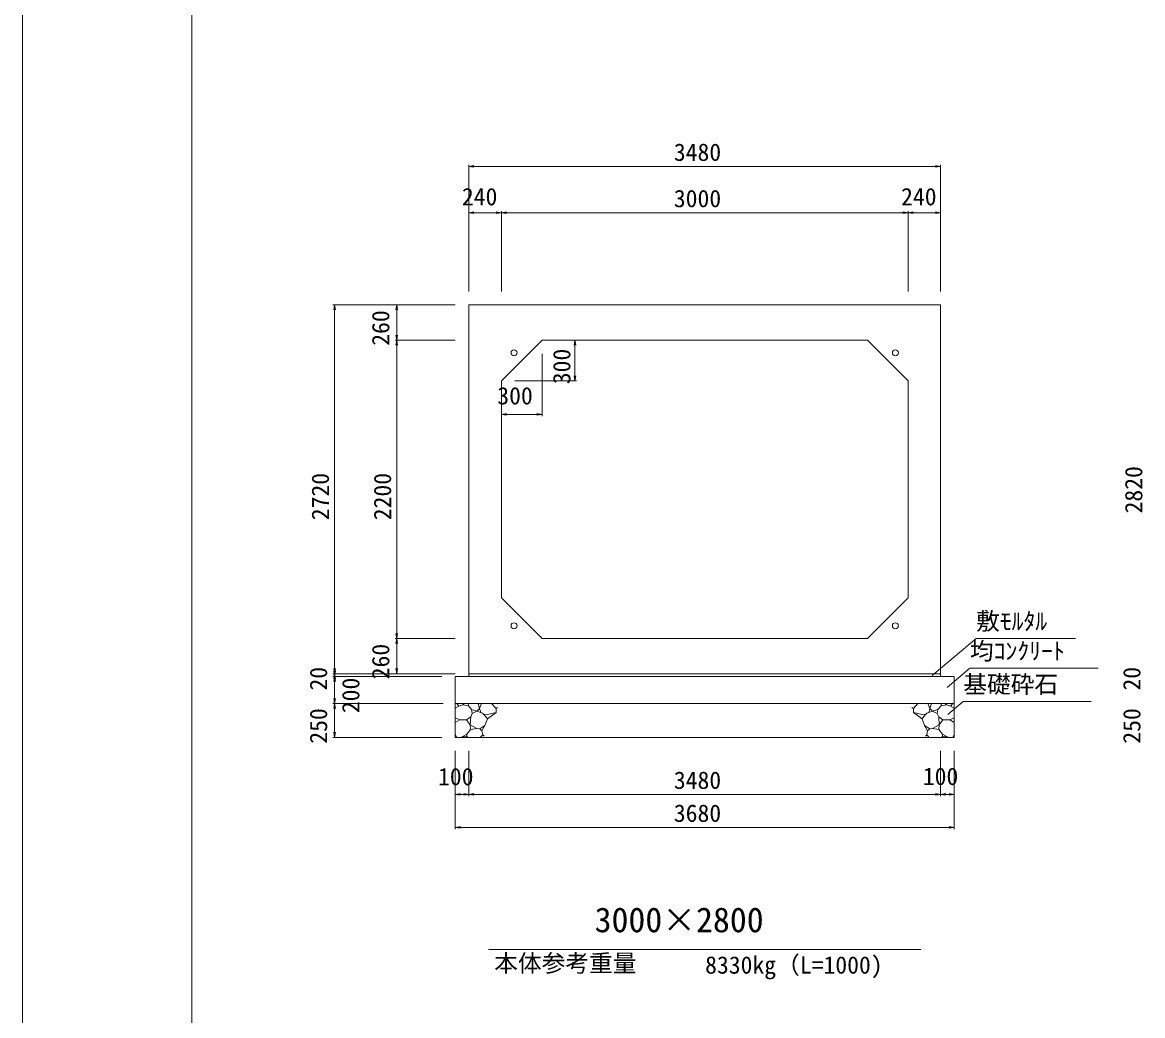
# Model space of a CAD drawing. Units: millimetres on the paper. Extents: x 0 to 841, y 0 to 594.
# Drawn here: x 0 to 165.3, y 146.5 to 293 of the extents above; entities that cross this region are included whole.
import ezdxf
from ezdxf.enums import TextEntityAlignment as Align

# ---------------------------------------------------------------- set-up
doc = ezdxf.new("R2010")
doc.units = ezdxf.units.MM
for name, color, linetype, lineweight in [('D-STR-DIM（寸法）', 7, 'Continuous', 18), ('D-STR-HTXT（旗揚げ）', 4, 'Continuous', 18), ('D-STR-STRn（構造物）', 5, 'Continuous', 18), ('D-STR（構造物外形線）', 1, 'Continuous', 18), ('D-TTL(外枠）', 2, 'Continuous', 18), ('DEFPOINTS_2', 8, 'Continuous', 18)]:
    doc.layers.add(name, color=color, linetype=linetype, lineweight=lineweight)
doc.layers.add('D-STR-TXT（文字）', color=7, linetype='Continuous')
doc.styles.add('ＭＳ ゴシック', font='')
doc.styles.get('ＭＳ ゴシック').set_extended_font_data('MS Gothic')

msp = doc.modelspace()

# ---------------------------------------------------------------- linework, layer by layer
at = {"layer": 'D-STR-DIM（寸法）'}
for p, q in [((65.873, 253.34), (65.873, 272.015)), ((65.873, 271.765), (66.623, 271.89)), ((65.873, 271.765), (65.973, 271.765)), ((66.623, 271.64), (65.873, 271.765)), ((135.373, 271.765), (65.973, 271.765)), ((134.723, 271.89), (135.473, 271.765)), ((135.473, 271.765), (134.723, 271.64)), ((135.473, 271.765), (135.373, 271.765)), ((135.473, 253.34), (135.473, 272.015)), ((65.873, 253.34), (65.873, 265.182)), ((65.873, 264.932), (66.623, 265.057)), ((65.873, 264.932), (65.973, 264.932)), ((66.623, 264.807), (65.873, 264.932)), ((65.973, 264.932), (70.573, 264.932)), ((69.923, 265.057), (70.673, 264.932)), ((70.673, 264.932), (69.923, 264.807)), ((70.673, 264.932), (70.573, 264.932)), ((70.673, 253.34), (70.673, 265.182)), ((70.673, 253.34), (70.673, 265.182)), ((70.673, 264.932), (71.423, 265.057)), ((70.673, 264.932), (70.773, 264.932)), ((71.423, 264.807), (70.673, 264.932)), ((70.773, 264.932), (130.573, 264.932)), ((129.923, 265.057), (130.673, 264.932)), ((130.673, 264.932), (129.923, 264.807)), ((130.673, 264.932), (130.573, 264.932)), ((130.673, 253.34), (130.673, 265.182)), ((130.673, 253.34), (130.673, 265.182)), ((130.673, 264.932), (131.423, 265.057)), ((130.673, 264.932), (130.773, 264.932)), ((131.423, 264.807), (130.673, 264.932)), ((130.773, 264.932), (135.373, 264.932)), ((134.723, 265.057), (135.473, 264.932)), ((135.473, 264.932), (134.723, 264.807)), ((135.473, 264.932), (135.373, 264.932)), ((135.473, 253.34), (135.473, 265.182)), ((63.873, 251.34), (45.806, 251.34)), ((45.931, 250.59), (46.056, 251.34)), ((46.056, 251.34), (46.056, 251.24)), ((46.056, 251.34), (46.181, 250.59)), ((46.056, 251.24), (46.056, 197.04)), ((63.873, 251.34), (54.979, 251.34)), ((55.104, 250.59), (55.229, 251.34)), ((55.229, 251.34), (55.229, 251.24)), ((55.229, 251.34), (55.354, 250.59)), ((55.229, 251.24), (55.229, 246.24)), ((55.229, 246.14), (55.104, 246.89)), ((55.354, 246.89), (55.229, 246.14)), ((63.873, 246.14), (54.979, 246.14)), ((63.873, 246.14), (54.979, 246.14)), ((55.104, 245.39), (55.229, 246.14)), ((55.229, 246.14), (55.229, 246.24)), ((55.229, 246.14), (55.229, 246.04)), ((55.229, 246.14), (55.354, 245.39)), ((55.229, 202.24), (55.229, 246.04)), ((78.673, 246.14), (81.778, 246.14)), ((81.403, 245.39), (81.528, 246.14)), ((81.528, 246.14), (81.528, 246.04)), ((81.528, 246.14), (81.653, 245.39)), ((81.528, 240.24), (81.528, 246.04)), ((76.673, 244.14), (76.673, 234.942)), ((72.673, 240.14), (81.778, 240.14)), ((81.528, 240.14), (81.403, 240.89)), ((81.653, 240.89), (81.528, 240.14)), ((81.528, 240.14), (81.528, 240.24)), ((70.673, 238.14), (70.673, 234.942)), ((70.673, 235.192), (71.423, 235.317)), ((70.673, 235.192), (70.773, 235.192)), ((71.423, 235.067), (70.673, 235.192)), ((76.573, 235.192), (70.773, 235.192)), ((75.923, 235.317), (76.673, 235.192)), ((76.673, 235.192), (75.923, 235.067)), ((76.673, 235.192), (76.573, 235.192)), ((63.873, 202.14), (54.979, 202.14)), ((63.873, 202.14), (54.979, 202.14)), ((55.229, 202.14), (55.104, 202.89)), ((55.104, 201.39), (55.229, 202.14)), ((55.354, 202.89), (55.229, 202.14)), ((55.229, 202.14), (55.229, 202.24)), ((55.229, 202.14), (55.229, 202.04)), ((55.229, 202.14), (55.354, 201.39)), ((55.229, 202.04), (55.229, 197.04)), ((63.873, 196.94), (45.806, 196.94)), ((63.873, 196.94), (45.806, 196.94)), ((46.056, 196.94), (45.931, 197.69)), ((46.056, 196.54), (45.931, 197.29)), ((45.931, 196.19), (46.056, 196.94)), ((46.181, 197.69), (46.056, 196.94)), ((46.181, 197.29), (46.056, 196.54)), ((46.056, 196.94), (46.056, 197.04)), ((46.056, 196.94), (46.056, 196.84)), ((46.056, 196.94), (46.181, 196.19)), ((46.056, 196.84), (46.056, 196.64)), ((63.873, 196.94), (54.979, 196.94)), ((55.229, 196.94), (55.104, 197.69)), ((55.354, 197.69), (55.229, 196.94)), ((55.229, 196.94), (55.229, 197.04)), ((61.873, 196.54), (45.806, 196.54)), ((61.873, 196.54), (45.806, 196.54)), ((45.931, 195.79), (46.056, 196.54)), ((46.056, 196.54), (46.056, 196.64)), ((46.056, 196.54), (46.056, 196.44)), ((46.056, 196.54), (46.181, 195.79)), ((46.056, 196.44), (46.056, 192.64)), ((61.873, 192.54), (45.806, 192.54)), ((62.074, 192.54), (45.806, 192.54)), ((46.056, 192.54), (45.931, 193.29)), ((45.931, 191.79), (46.056, 192.54)), ((46.181, 193.29), (46.056, 192.54)), ((46.056, 192.54), (46.056, 192.64)), ((46.056, 192.54), (46.056, 192.44)), ((46.056, 192.54), (46.181, 191.79)), ((46.056, 192.44), (46.056, 187.64)), ((61.873, 187.54), (45.806, 187.54)), ((46.056, 187.54), (45.931, 188.29)), ((46.181, 188.29), (46.056, 187.54)), ((46.056, 187.54), (46.056, 187.64)), ((63.873, 185.54), (63.873, 174.013)), ((63.873, 185.54), (63.873, 178.877)), ((65.873, 185.54), (65.873, 178.877)), ((65.873, 185.54), (65.873, 178.877)), ((135.473, 185.54), (135.473, 178.877)), ((135.473, 185.54), (135.473, 178.877)), ((137.473, 185.54), (137.473, 178.877)), ((137.473, 185.54), (137.473, 174.013)), ((63.873, 179.127), (64.623, 179.252)), ((63.873, 179.127), (63.973, 179.127)), ((64.623, 179.002), (63.873, 179.127)), ((63.973, 179.127), (65.773, 179.127)), ((65.123, 179.252), (65.873, 179.127)), ((65.873, 179.127), (65.123, 179.002)), ((65.873, 179.127), (65.773, 179.127)), ((65.873, 179.127), (66.623, 179.252)), ((65.873, 179.127), (65.973, 179.127)), ((66.623, 179.002), (65.873, 179.127)), ((65.973, 179.127), (135.373, 179.127)), ((134.723, 179.252), (135.473, 179.127)), ((135.473, 179.127), (134.723, 179.002)), ((135.473, 179.127), (135.373, 179.127)), ((135.473, 179.127), (136.223, 179.252)), ((135.473, 179.127), (135.573, 179.127)), ((136.223, 179.002), (135.473, 179.127)), ((135.573, 179.127), (137.373, 179.127)), ((136.723, 179.252), (137.473, 179.127)), ((137.473, 179.127), (136.723, 179.002)), ((137.473, 179.127), (137.373, 179.127)), ((63.873, 174.263), (64.623, 174.388)), ((63.873, 174.263), (63.973, 174.263)), ((64.623, 174.138), (63.873, 174.263)), ((63.973, 174.263), (137.373, 174.263)), ((136.723, 174.388), (137.473, 174.263)), ((137.473, 174.263), (136.723, 174.138)), ((137.473, 174.263), (137.373, 174.263))]:
    msp.add_line(p, q, dxfattribs=at)
at = {"layer": 'D-STR-HTXT（旗揚げ）'}
for p, q in [((134.229, 196.696), (140.707, 202.138)), ((155.368, 202.138), (140.707, 202.138)), ((136.446, 194.925), (139.794, 197.739)), ((158.72, 197.739), (139.794, 197.739)), ((136.565, 190.936), (138.819, 192.83)), ((157.683, 192.83), (138.819, 192.83)), ((68.781, 156.25), (132.565, 156.25))]:
    msp.add_line(p, q, dxfattribs=at)
at = {"layer": 'D-STR-STRn（構造物）'}
for p, q in [((65.873, 196.94), (65.873, 196.54)), ((135.473, 196.94), (135.473, 196.54)), ((63.873, 196.54), (137.473, 196.54)), ((63.873, 196.54), (63.873, 187.54)), ((137.473, 196.54), (137.473, 187.54)), ((63.873, 192.54), (137.473, 192.54)), ((64.405, 192.145), (63.873, 191.832)), ((64.405, 192.145), (64.074, 192.54)), ((64.99, 192.334), (64.405, 192.145)), ((64.99, 192.334), (65.182, 192.54)), ((65.799, 192.204), (64.99, 192.334)), ((65.799, 192.204), (65.78, 192.54)), ((66.286, 191.672), (65.799, 192.204)), ((67.461, 191.822), (67.059, 191.406)), ((67.234, 192.54), (67.461, 191.822)), ((67.461, 191.822), (67.741, 192.54)), ((67.461, 191.822), (67.618, 191.2)), ((69.236, 192.54), (69.882, 191.82)), ((69.882, 191.82), (70.101, 191.929)), ((69.882, 191.82), (69.882, 191.229)), ((131.464, 191.82), (131.246, 191.929)), ((132.111, 192.54), (131.464, 191.82)), ((131.464, 191.82), (131.464, 191.229)), ((133.885, 191.822), (133.605, 192.54)), ((133.885, 191.822), (133.729, 191.2)), ((134.112, 192.54), (133.885, 191.822)), ((133.885, 191.822), (134.287, 191.406)), ((135.06, 191.672), (135.548, 192.204)), ((135.548, 192.204), (135.566, 192.54)), ((135.548, 192.204), (136.356, 192.334)), ((136.356, 192.334), (136.165, 192.54)), ((136.356, 192.334), (136.941, 192.145)), ((136.941, 192.145), (137.273, 192.54)), ((136.941, 192.145), (137.473, 191.832)), ((64.521, 190.131), (63.873, 190.404)), ((63.873, 189.763), (64.521, 190.131)), ((64.521, 190.131), (65.54, 190.114)), ((65.54, 190.114), (66.139, 190.58)), ((66.069, 189.38), (65.54, 190.114)), ((66.069, 189.38), (66.139, 190.58)), ((66.139, 190.58), (66.375, 191.052)), ((66.375, 191.052), (66.286, 191.672)), ((67.059, 191.406), (66.286, 191.672)), ((66.375, 191.052), (67.059, 191.406)), ((67.059, 191.406), (67.886, 191.1)), ((67.886, 191.1), (68.192, 190.81)), ((68.039, 190.955), (68.6, 190.901)), ((68.192, 190.81), (68.606, 190.259)), ((68.606, 190.259), (68.242, 189.287)), ((68.6, 190.901), (69.882, 191.229)), ((68.606, 190.259), (69.882, 191.229)), ((69.882, 191.229), (69.907, 191.223)), ((131.464, 191.229), (131.439, 191.223)), ((132.746, 190.901), (131.464, 191.229)), ((132.741, 190.259), (131.464, 191.229)), ((133.154, 190.81), (132.741, 190.259)), ((132.741, 190.259), (133.104, 189.287)), ((133.307, 190.955), (132.746, 190.901)), ((133.46, 191.1), (133.154, 190.81)), ((134.287, 191.406), (133.46, 191.1)), ((134.287, 191.406), (135.06, 191.672)), ((134.972, 191.052), (134.287, 191.406)), ((134.972, 191.052), (135.06, 191.672)), ((135.207, 190.58), (134.972, 191.052)), ((135.278, 189.38), (135.207, 190.58)), ((135.807, 190.114), (135.207, 190.58)), ((135.278, 189.38), (135.807, 190.114)), ((136.825, 190.131), (135.807, 190.114)), ((136.825, 190.131), (137.473, 190.404)), ((137.473, 189.763), (136.825, 190.131)), ((65.582, 188.006), (66.132, 188.704)), ((66.132, 188.704), (66.069, 189.38)), ((66.069, 189.38), (67.062, 188.842)), ((67.062, 188.842), (66.132, 188.704)), ((67.481, 188.811), (67.062, 188.842)), ((68.242, 189.287), (67.481, 188.811)), ((67.481, 188.811), (67.798, 188.486)), ((67.798, 188.486), (68.242, 189.287)), ((67.916, 187.917), (67.798, 188.486)), ((133.549, 188.486), (133.104, 189.287)), ((133.104, 189.287), (133.865, 188.811)), ((133.43, 187.917), (133.549, 188.486)), ((133.865, 188.811), (133.549, 188.486)), ((133.865, 188.811), (134.285, 188.842)), ((135.278, 189.38), (134.285, 188.842)), ((134.285, 188.842), (135.214, 188.704)), ((135.214, 188.704), (135.278, 189.38)), ((135.764, 188.006), (135.214, 188.704)), ((64.087, 187.54), (63.873, 187.985)), ((63.873, 187.54), (137.473, 187.54)), ((64.9, 187.632), (64.521, 187.54)), ((64.9, 187.632), (65.582, 188.006)), ((65.528, 187.656), (64.9, 187.632)), ((65.791, 187.54), (65.528, 187.656)), ((65.582, 188.006), (65.595, 187.658)), ((67.54, 187.54), (67.916, 187.917)), ((67.916, 187.917), (68.111, 187.736)), ((133.43, 187.917), (133.235, 187.736)), ((133.807, 187.54), (133.43, 187.917)), ((135.556, 187.54), (135.818, 187.656)), ((135.764, 188.006), (135.751, 187.658)), ((136.447, 187.632), (135.764, 188.006)), ((135.818, 187.656), (136.447, 187.632)), ((136.447, 187.632), (136.826, 187.54)), ((137.26, 187.54), (137.473, 187.985))]:
    msp.add_line(p, q, dxfattribs=at)
at = {"layer": 'D-STR（構造物外形線）'}
for p, q in [((65.873, 251.34), (135.473, 251.34)), ((65.873, 196.94), (65.873, 251.34)), ((135.473, 251.34), (135.473, 196.94)), ((70.673, 240.14), (76.673, 246.14)), ((76.673, 246.14), (124.673, 246.14)), ((124.673, 246.14), (130.673, 240.14)), ((70.673, 208.14), (70.673, 240.14)), ((130.673, 240.14), (130.673, 208.14)), ((76.673, 202.14), (70.673, 208.14)), ((130.673, 208.14), (124.673, 202.14)), ((124.673, 202.14), (76.673, 202.14)), ((135.473, 196.94), (65.873, 196.94))]:
    msp.add_line(p, q, dxfattribs=at)
for centre in [(72.542, 244.272), (128.805, 244.272), (72.542, 204.009), (128.805, 204.009)]:
    msp.add_circle(centre, 0.44, dxfattribs=at)
at = {"layer": 'D-TTL(外枠）'}
msp.add_line((25, 20), (25, 574), dxfattribs=at)
at = {"layer": 'DEFPOINTS_2'}
msp.add_line((0, 0), (0, 594), dxfattribs=at)

# ---------------------------------------------------------------- texts
at = {"layer": 'D-STR-DIM（寸法）', "style": 'ＭＳ ゴシック'}
for s, p in [('3480', (96.116, 271.815)), ('240', (64.844, 265.257)), ('3000', (96.116, 264.982)), ('240', (129.644, 265.257)), ('300', (70.068, 235.887)), ('100', (61.321, 179.703)), ('3480', (96.116, 179.177)), ('100', (132.85, 179.744)), ('3680', (96.116, 174.313))]:
    msp.add_text(s, height=2.566, dxfattribs=at).set_placement(p, align=Align.BOTTOM_LEFT)
for s, p in [('260', (54.904, 245.312)), ('300', (81.62, 239.639)), ('2820', (166.006, 220.574)), ('2720', (46.006, 219.574)), ('2200', (55.179, 219.574)), ('260', (54.904, 196.112)), ('20', (45.731, 194.449)), ('20', (165.731, 194.449)), ('200', (50.493, 191.112)), ('250', (45.731, 186.612)), ('250', (165.731, 186.612))]:
    msp.add_text(s, height=2.566, rotation=90, dxfattribs=at).set_placement(p, align=Align.BOTTOM_LEFT)
at = {"layer": 'D-STR-TXT（文字）', "style": 'ＭＳ ゴシック'}
for s, height, p in [('敷ﾓﾙﾀﾙ', 2.566, (140.707, 202.638)), ('均ｺﾝｸﾘｰﾄ', 2.566, (139.794, 198.239)), ('基礎砕石', 2.566, (138.819, 193.33)), ('3000×2800', 3.666, (84.43, 157.699)), ('本体参考重量', 2.566, (69.612, 152.183)), ('8330kg（L=1000)', 2.566, (100.732, 151.92))]:
    msp.add_text(s, height=height, dxfattribs=at).set_placement(p, align=Align.BOTTOM_LEFT)

doc.saveas('drawing.dxf')
